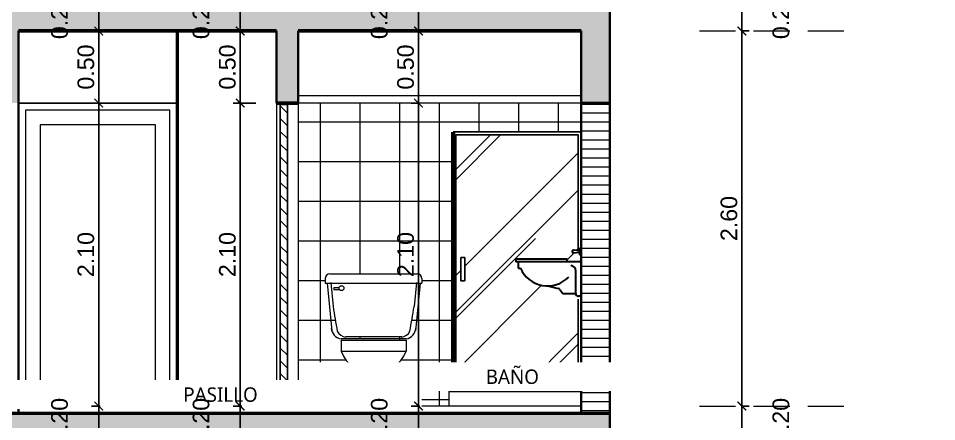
# Model space of a CAD drawing. Header units: feet. Extents: x -417 to 46, y -646 to -218.
# Drawn here: x -76.08 to -69.72, y -606.96 to -604.17 of the extents above; entities that cross this region are included whole.
import ezdxf

# ---------------------------------------------------------------- set-up
doc = ezdxf.new("R2010")
doc.units = ezdxf.units.FT
doc.header["$MEASUREMENT"] = 0
doc.linetypes.add('HIDDEN', pattern=[0.375, 0.25, -0.125])
for name, color, linetype, lineweight in [('A-WALL', 4, 'Continuous', 25), ('DIM-COTAS', 1, 'Continuous', 5), ('FURN', 2, 'Continuous', 30), ('MB', 2, 'Continuous', 20), ('muros', 4, 'Continuous', 50), ('Piso', 8, 'Continuous', 9), ('PUERTA', 8, 'Continuous', 9), ('TXT', 2, 'Continuous', 9), ('VUELOS', 8, 'HIDDEN', 0)]:
    doc.layers.add(name, color=color, linetype=linetype, lineweight=lineweight)
doc.layers.add('CRISTAL', color=7, linetype='Continuous', true_color=0x0061c2)
doc.layers.add('DIM', color=10, linetype='Continuous')
doc.layers.add('RELLENO', color=8, linetype='Continuous')
doc.styles.add('ads', font='trebuc.ttf', dxfattribs={"height": 0.14})
doc.styles.get("Standard").update_dxf_attribs({"font": 'arial.ttf', "height": 0.115})
doc.dimstyles.new('KEILY', dxfattribs={"dimtxt": 0.115, "dimasz": 0.06, "dimexe": 0.05, "dimexo": 0.2, "dimgap": 0.03, "dimtad": 1, "dimzin": 1, "dimdsep": 46, "dimtxsty": 'Standard', "dimblk": 'ARCHTICK', "dimcen": 2.5, "dimdle": 0.03, "dimclrd": 256, "dimclre": 256, "dimclrt": 7, "dimadec": 0, "dimazin": 0, "dimtfac": 1, "dimtmove": 2, "dimatfit": 3, "dimfxl": 0.2, "dimfxlon": 1, "dimtolj": 1, "dimtzin": 1, "dimarcsym": 0})

# ---------------------------------------------------------------- blocks, each defined once
blk = doc.blocks.new('A$C61FD6AA4')
at = {"layer": 'RELLENO'}
h = blk.add_hatch(dxfattribs=at)
h.set_pattern_fill('ANSI31', color=256, scale=0.5)
h.set_pattern_definition([(45, (-53.53432, 257.28586), (-0.044194174, 0.044194174), [])])
h.paths.add_polyline_path([(0, 0), (0.05, 0), (0.05, 2.08), (0, 2.08)])
at = {"color": 2}
blk.add_lwpolyline([(0, 0), (0.05, 0), (0.05, 2.08), (0, 2.08)], close=True, dxfattribs=at)
blk = doc.blocks.new('A$C55570C40')
at = {"layer": 'MB', "linetype": 'Continuous'}
for p, q in [((19.4803, 8.6811), (19.4803, 8.6495)), ((19.5119, 8.7127), (20.1186, 8.7127)), ((20.1502, 8.6811), (20.1502, 8.6495)), ((19.4803, 8.6495), (20.1502, 8.6495)), ((19.4929, 8.6495), (19.5253, 8.3188)), ((19.5181, 8.652), (19.5343, 8.4866)), ((19.5777, 8.617), (19.5395, 8.617)), ((19.5395, 8.617), (19.5395, 8.6054)), ((19.5395, 8.6054), (19.5781, 8.6056)), ((20.1124, 8.652), (20.0962, 8.4866)), ((20.1376, 8.6495), (20.1052, 8.3188)), ((20.0102, 8.2754), (19.6203, 8.2754)), ((20.0403, 8.2627), (19.5903, 8.2627)), ((19.5903, 8.2531), (20.0403, 8.2531)), ((19.5903, 8.2531), (19.5903, 8.1772)), ((20.0403, 8.2531), (20.0403, 8.1772)), ((19.5903, 8.1772), (20.0403, 8.1772)), ((19.6699, 7.7968), (19.7253, 8.0374)), ((19.9606, 7.7968), (19.9052, 8.0374)), ((19.9606, 7.7968), (19.6699, 7.7968))]:
    blk.add_line(p, q, dxfattribs=at)
blk.add_circle((19.5927, 8.6137), 0.0167, dxfattribs=at)
for centre, radius, start, end in [((19.5119, 8.6811), 0.0316, 90, 180), ((20.1186, 8.6811), 0.0316, 0, 90), ((29.5165, 10.114), 10.114, 189.25939, 190.24292), ((10.114, 10.114), 10.114, 349.75708, 350.74061), ((19.6008, 8.3406), 0.0786, 182.28768, 262.26796), ((20.0297, 8.3406), 0.0786, 277.73204, 357.71232), ((19.6289, 8.3474), 0.0726, 206.09365, 265.23631), ((20.0016, 8.3474), 0.0726, 274.76369, 333.90635), ((19.8153, 8.2594), 0.2395, 200.06682, 339.93318)]:
    blk.add_arc(centre, radius, start, end, dxfattribs=at)
blk = doc.blocks.new('A$C34696CBE')
at = {"layer": 'FURN', "linetype": 'ByBlock'}
for p, q in [((0.4445, 0.3245), (0.4, 0.3289)), ((0.4445, 0.3423), (0.4534, 0.3467)), ((0.4445, 0.2978), (0.4445, 0.3423)), ((0.4534, 0.3467), (0.4534, 0.2934)), ((0, 0.2667), (0, 0.2489)), ((0.3556, 0.2667), (0, 0.2667)), ((0.3556, 0.2489), (0.3556, 0.2667)), ((0.4, 0.3112), (0.4445, 0.3156)), ((0.4534, 0.2934), (0.4445, 0.2978)), ((0.4534, 0.2489), (0, 0.2489)), ((0.0178, 0.2489), (0.0178, 0.2045)), ((0.0178, 0.2045), (0.0325, 0.2045)), ((0.4534, 0.2489), (0.4534, 0)), ((0.4165, 0.0279), (0.4165, 0.1867)), ((0.2209, 0.0813), (0.2939, 0.0647)), ((0.3052, 0.0578), (0.3276, 0.0279)), ((0.3276, 0.0279), (0.4165, 0.0279)), ((0.452, 0.0102), (0.4342, 0.0102))]:
    blk.add_line(p, q, dxfattribs=at)
for centre, radius, start, end in [((0.4, 0.32), 0.00889, 90, 270), ((0.2209, 0.2869), 0.2057, 203.64102, 315.28389), ((0.3809, 0.1867), 0.0356, 0, 90), ((0.2909, 0.0471), 0.0178, 36.8699, 80.53768), ((0.4342, 0.0279), 0.0178, 180, 270)]:
    blk.add_arc(centre, radius, start, end, dxfattribs=at)
blk = doc.blocks.new('_ArchTick')
at = {"layer": 'DIM-COTAS', "color": 0, "const_width": 0.15}
blk.add_lwpolyline([(-0.5, -0.5), (0.5, 0.5)], dxfattribs=at)
blk = doc.blocks.new('*D2962')
at = {"layer": 'Defpoints', "color": 0, "transparency": 16777216}
for p in [(-73.3094, -606.8551), (-73.3077, -606.8551), (-73.3138, -607.0551)]:
    blk.add_point(p, dxfattribs=at)
at = {"layer": 'DIM', "lineweight": -2, "transparency": 16777216}
for p, q in [((-73.3094, -607.0851), (-73.3094, -606.8251)), ((-73.3094, -606.8551), (-73.3594, -606.8551)), ((-73.3094, -607.0551), (-73.2594, -607.0551))]:
    blk.add_line(p, q, dxfattribs=at)
at = {"layer": 'DIM', "lineweight": -2, "transparency": 16777216, "xscale": 0.06, "yscale": 0.06, "zscale": 0.06}
for p, rotation in [((-73.3094, -606.8551), 90), ((-73.3094, -607.0551), 270)]:
    blk.add_blockref('_ArchTick', p, dxfattribs=dict(at, rotation=rotation))
at = {"layer": 'DIM', "color": 7, "transparency": 16777216, "insert": (-73.5805, -606.9551), "char_height": 0.115, "attachment_point": 5, "rotation": 90}
blk.add_mtext('\\A1;0.20', dxfattribs=at)
blk = doc.blocks.new('*D2963')
at = {"layer": 'Defpoints', "color": 0, "transparency": 16777216}
for p in [(-73.3094, -604.7551), (-73.0991, -604.7551), (-73.0991, -606.8551)]:
    blk.add_point(p, dxfattribs=at)
at = {"layer": 'DIM', "lineweight": -2, "transparency": 16777216}
for p, q in [((-73.3094, -606.8851), (-73.3094, -604.7251)), ((-73.2991, -604.7551), (-73.3594, -604.7551)), ((-73.2991, -606.8551), (-73.3594, -606.8551))]:
    blk.add_line(p, q, dxfattribs=at)
at = {"layer": 'DIM', "lineweight": -2, "transparency": 16777216, "xscale": 0.06, "yscale": 0.06, "zscale": 0.06}
for p, rotation in [((-73.3094, -604.7551), 90), ((-73.3094, -606.8551), 270)]:
    blk.add_blockref('_ArchTick', p, dxfattribs=dict(at, rotation=rotation))
at = {"layer": 'DIM', "color": 7, "transparency": 16777216, "insert": (-73.3981, -605.8051), "char_height": 0.115, "attachment_point": 5, "rotation": 90}
blk.add_mtext('\\A1;2.10', dxfattribs=at)
blk = doc.blocks.new('*D2964')
at = {"layer": 'Defpoints', "color": 0, "transparency": 16777216}
for p in [(-73.3138, -604.2551), (-73.3094, -604.2551), (-73.0991, -604.7551)]:
    blk.add_point(p, dxfattribs=at)
at = {"layer": 'DIM', "lineweight": -2, "transparency": 16777216}
for p, q in [((-73.3094, -604.7851), (-73.3094, -604.2251)), ((-73.3094, -604.2551), (-73.2594, -604.2551)), ((-73.2991, -604.7551), (-73.3594, -604.7551))]:
    blk.add_line(p, q, dxfattribs=at)
at = {"layer": 'DIM', "lineweight": -2, "transparency": 16777216, "xscale": 0.06, "yscale": 0.06, "zscale": 0.06}
for p, rotation in [((-73.3094, -604.2551), 90), ((-73.3094, -604.7551), 270)]:
    blk.add_blockref('_ArchTick', p, dxfattribs=dict(at, rotation=rotation))
at = {"layer": 'DIM', "color": 7, "transparency": 16777216, "insert": (-73.3981, -604.5051), "char_height": 0.115, "attachment_point": 5, "rotation": 90}
blk.add_mtext('\\A1;0.50', dxfattribs=at)
blk = doc.blocks.new('*D2965')
at = {"layer": 'Defpoints', "color": 0, "transparency": 16777216}
for p in [(-73.3094, -604.0551), (-73.3077, -604.0551), (-73.3138, -604.2551)]:
    blk.add_point(p, dxfattribs=at)
at = {"layer": 'DIM', "lineweight": -2, "transparency": 16777216}
for p, q in [((-73.3094, -604.2851), (-73.3094, -604.0251)), ((-73.3094, -604.0551), (-73.3594, -604.0551)), ((-73.3094, -604.2551), (-73.2594, -604.2551))]:
    blk.add_line(p, q, dxfattribs=at)
at = {"layer": 'DIM', "lineweight": -2, "transparency": 16777216, "xscale": 0.06, "yscale": 0.06, "zscale": 0.06}
for p, rotation in [((-73.3094, -604.0551), 90), ((-73.3094, -604.2551), 270)]:
    blk.add_blockref('_ArchTick', p, dxfattribs=dict(at, rotation=rotation))
at = {"layer": 'DIM', "color": 7, "transparency": 16777216, "insert": (-73.5805, -604.1551), "char_height": 0.115, "attachment_point": 5, "rotation": 90}
blk.add_mtext('\\A1;0.20', dxfattribs=at)
blk = doc.blocks.new('*D2972')
at = {"layer": 'Defpoints', "color": 0, "transparency": 16777216}
for p in [(-74.5444, -606.8551), (-74.5426, -606.8551), (-74.5487, -607.0551)]:
    blk.add_point(p, dxfattribs=at)
at = {"layer": 'DIM', "lineweight": -2, "transparency": 16777216}
for p, q in [((-74.5444, -607.0851), (-74.5444, -606.8251)), ((-74.5444, -606.8551), (-74.5944, -606.8551)), ((-74.5444, -607.0551), (-74.4944, -607.0551))]:
    blk.add_line(p, q, dxfattribs=at)
at = {"layer": 'DIM', "lineweight": -2, "transparency": 16777216, "xscale": 0.06, "yscale": 0.06, "zscale": 0.06}
for p, rotation in [((-74.5444, -606.8551), 90), ((-74.5444, -607.0551), 270)]:
    blk.add_blockref('_ArchTick', p, dxfattribs=dict(at, rotation=rotation))
at = {"layer": 'DIM', "color": 7, "transparency": 16777216, "insert": (-74.8155, -606.9551), "char_height": 0.115, "attachment_point": 5, "rotation": 90}
blk.add_mtext('\\A1;0.20', dxfattribs=at)
blk = doc.blocks.new('*D2973')
at = {"layer": 'Defpoints', "color": 0, "transparency": 16777216}
for p in [(-74.5444, -604.7551), (-74.2364, -604.7551), (-74.3341, -606.8551)]:
    blk.add_point(p, dxfattribs=at)
at = {"layer": 'DIM', "lineweight": -2, "transparency": 16777216}
for p, q in [((-74.5444, -606.8851), (-74.5444, -604.7251)), ((-74.4364, -604.7551), (-74.5944, -604.7551)), ((-74.5341, -606.8551), (-74.5944, -606.8551))]:
    blk.add_line(p, q, dxfattribs=at)
at = {"layer": 'DIM', "lineweight": -2, "transparency": 16777216, "xscale": 0.06, "yscale": 0.06, "zscale": 0.06}
for p, rotation in [((-74.5444, -604.7551), 90), ((-74.5444, -606.8551), 270)]:
    blk.add_blockref('_ArchTick', p, dxfattribs=dict(at, rotation=rotation))
at = {"layer": 'DIM', "color": 7, "transparency": 16777216, "insert": (-74.6331, -605.8051), "char_height": 0.115, "attachment_point": 5, "rotation": 90}
blk.add_mtext('\\A1;2.10', dxfattribs=at)
blk = doc.blocks.new('*D2974')
at = {"layer": 'Defpoints', "color": 0, "transparency": 16777216}
for p in [(-74.5487, -604.2551), (-74.5444, -604.2551), (-74.2364, -604.7551)]:
    blk.add_point(p, dxfattribs=at)
at = {"layer": 'DIM', "lineweight": -2, "transparency": 16777216}
for p, q in [((-74.5444, -604.7851), (-74.5444, -604.2251)), ((-74.5444, -604.2551), (-74.4944, -604.2551)), ((-74.4364, -604.7551), (-74.5944, -604.7551))]:
    blk.add_line(p, q, dxfattribs=at)
at = {"layer": 'DIM', "lineweight": -2, "transparency": 16777216, "xscale": 0.06, "yscale": 0.06, "zscale": 0.06}
for p, rotation in [((-74.5444, -604.2551), 90), ((-74.5444, -604.7551), 270)]:
    blk.add_blockref('_ArchTick', p, dxfattribs=dict(at, rotation=rotation))
at = {"layer": 'DIM', "color": 7, "transparency": 16777216, "insert": (-74.6331, -604.5051), "char_height": 0.115, "attachment_point": 5, "rotation": 90}
blk.add_mtext('\\A1;0.50', dxfattribs=at)
blk = doc.blocks.new('*D2975')
at = {"layer": 'Defpoints', "color": 0, "transparency": 16777216}
for p in [(-74.5444, -604.0551), (-74.5426, -604.0551), (-74.5487, -604.2551)]:
    blk.add_point(p, dxfattribs=at)
at = {"layer": 'DIM', "lineweight": -2, "transparency": 16777216}
for p, q in [((-74.5444, -604.2851), (-74.5444, -604.0251)), ((-74.5444, -604.0551), (-74.5944, -604.0551)), ((-74.5444, -604.2551), (-74.4944, -604.2551))]:
    blk.add_line(p, q, dxfattribs=at)
at = {"layer": 'DIM', "lineweight": -2, "transparency": 16777216, "xscale": 0.06, "yscale": 0.06, "zscale": 0.06}
for p, rotation in [((-74.5444, -604.0551), 90), ((-74.5444, -604.2551), 270)]:
    blk.add_blockref('_ArchTick', p, dxfattribs=dict(at, rotation=rotation))
at = {"layer": 'DIM', "color": 7, "transparency": 16777216, "insert": (-74.8155, -604.1551), "char_height": 0.115, "attachment_point": 5, "rotation": 90}
blk.add_mtext('\\A1;0.20', dxfattribs=at)
blk = doc.blocks.new('*D2982')
at = {"layer": 'Defpoints', "color": 0, "transparency": 16777216}
for p in [(-75.5251, -606.8551), (-75.5233, -606.8551), (-75.5294, -607.0551)]:
    blk.add_point(p, dxfattribs=at)
at = {"layer": 'DIM', "lineweight": -2, "transparency": 16777216}
for p, q in [((-75.5251, -607.0851), (-75.5251, -606.8251)), ((-75.5251, -606.8551), (-75.5751, -606.8551)), ((-75.5251, -607.0551), (-75.4751, -607.0551))]:
    blk.add_line(p, q, dxfattribs=at)
at = {"layer": 'DIM', "lineweight": -2, "transparency": 16777216, "xscale": 0.06, "yscale": 0.06, "zscale": 0.06}
for p, rotation in [((-75.5251, -606.8551), 90), ((-75.5251, -607.0551), 270)]:
    blk.add_blockref('_ArchTick', p, dxfattribs=dict(at, rotation=rotation))
at = {"layer": 'DIM', "color": 7, "transparency": 16777216, "insert": (-75.7962, -606.9551), "char_height": 0.115, "attachment_point": 5, "rotation": 90}
blk.add_mtext('\\A1;0.20', dxfattribs=at)
blk = doc.blocks.new('*D2983')
at = {"layer": 'Defpoints', "color": 0, "transparency": 16777216}
for p in [(-75.5251, -604.7551), (-75.3148, -604.7551), (-75.3148, -606.8551)]:
    blk.add_point(p, dxfattribs=at)
at = {"layer": 'DIM', "lineweight": -2, "transparency": 16777216}
for p, q in [((-75.5251, -606.8851), (-75.5251, -604.7251)), ((-75.5148, -604.7551), (-75.5751, -604.7551)), ((-75.5148, -606.8551), (-75.5751, -606.8551))]:
    blk.add_line(p, q, dxfattribs=at)
at = {"layer": 'DIM', "lineweight": -2, "transparency": 16777216, "xscale": 0.06, "yscale": 0.06, "zscale": 0.06}
for p, rotation in [((-75.5251, -604.7551), 90), ((-75.5251, -606.8551), 270)]:
    blk.add_blockref('_ArchTick', p, dxfattribs=dict(at, rotation=rotation))
at = {"layer": 'DIM', "color": 7, "transparency": 16777216, "insert": (-75.6138, -605.8051), "char_height": 0.115, "attachment_point": 5, "rotation": 90}
blk.add_mtext('\\A1;2.10', dxfattribs=at)
blk = doc.blocks.new('*D2984')
at = {"layer": 'Defpoints', "color": 0, "transparency": 16777216}
for p in [(-75.5294, -604.2551), (-75.5251, -604.2551), (-75.3148, -604.7551)]:
    blk.add_point(p, dxfattribs=at)
at = {"layer": 'DIM', "lineweight": -2, "transparency": 16777216}
for p, q in [((-75.5251, -604.7851), (-75.5251, -604.2251)), ((-75.5251, -604.2551), (-75.4751, -604.2551)), ((-75.5148, -604.7551), (-75.5751, -604.7551))]:
    blk.add_line(p, q, dxfattribs=at)
at = {"layer": 'DIM', "lineweight": -2, "transparency": 16777216, "xscale": 0.06, "yscale": 0.06, "zscale": 0.06}
for p, rotation in [((-75.5251, -604.2551), 90), ((-75.5251, -604.7551), 270)]:
    blk.add_blockref('_ArchTick', p, dxfattribs=dict(at, rotation=rotation))
at = {"layer": 'DIM', "color": 7, "transparency": 16777216, "insert": (-75.6138, -604.5051), "char_height": 0.115, "attachment_point": 5, "rotation": 90}
blk.add_mtext('\\A1;0.50', dxfattribs=at)
blk = doc.blocks.new('*D2985')
at = {"layer": 'Defpoints', "color": 0, "transparency": 16777216}
for p in [(-75.5251, -604.0551), (-75.5233, -604.0551), (-75.5294, -604.2551)]:
    blk.add_point(p, dxfattribs=at)
at = {"layer": 'DIM', "lineweight": -2, "transparency": 16777216}
for p, q in [((-75.5251, -604.2851), (-75.5251, -604.0251)), ((-75.5251, -604.0551), (-75.5751, -604.0551)), ((-75.5251, -604.2551), (-75.4751, -604.2551))]:
    blk.add_line(p, q, dxfattribs=at)
at = {"layer": 'DIM', "lineweight": -2, "transparency": 16777216, "xscale": 0.06, "yscale": 0.06, "zscale": 0.06}
for p, rotation in [((-75.5251, -604.0551), 90), ((-75.5251, -604.2551), 270)]:
    blk.add_blockref('_ArchTick', p, dxfattribs=dict(at, rotation=rotation))
at = {"layer": 'DIM', "color": 7, "transparency": 16777216, "insert": (-75.7962, -604.1551), "char_height": 0.115, "attachment_point": 5, "rotation": 90}
blk.add_mtext('\\A1;0.20', dxfattribs=at)
blk = doc.blocks.new('*D3113')
at = {"layer": 'Defpoints', "color": 0, "transparency": 16777216}
for p in [(-71.1792, -606.8551), (-71.0684, -606.8551), (-71.0684, -607.0551)]:
    blk.add_point(p, dxfattribs=at)
at = {"layer": 'DIM', "lineweight": -2, "transparency": 16777216}
for p, q in [((-71.0684, -607.0851), (-71.0684, -606.8251)), ((-71.0684, -606.8551), (-71.0184, -606.8551)), ((-71.0684, -607.0551), (-71.0184, -607.0551))]:
    blk.add_line(p, q, dxfattribs=at)
at = {"layer": 'DIM', "lineweight": -2, "transparency": 16777216, "xscale": 0.06, "yscale": 0.06, "zscale": 0.06}
for p, rotation in [((-71.0684, -606.8551), 90), ((-71.0684, -607.0551), 270)]:
    blk.add_blockref('_ArchTick', p, dxfattribs=dict(at, rotation=rotation))
at = {"layer": 'DIM', "color": 7, "transparency": 16777216, "insert": (-70.7973, -606.9551), "char_height": 0.115, "attachment_point": 5, "rotation": 90}
blk.add_mtext('\\A1;0.20', dxfattribs=at)
blk = doc.blocks.new('*D3114')
at = {"layer": 'Defpoints', "color": 0, "transparency": 16777216}
for p in [(-71.0684, -604.2551), (-71.0684, -604.2551), (-71.1792, -606.8551)]:
    blk.add_point(p, dxfattribs=at)
at = {"layer": 'DIM', "lineweight": -2, "transparency": 16777216}
for p, q in [((-71.0684, -606.8851), (-71.0684, -604.2251)), ((-71.0684, -604.2551), (-71.0184, -604.2551)), ((-71.0684, -606.8551), (-71.0184, -606.8551))]:
    blk.add_line(p, q, dxfattribs=at)
at = {"layer": 'DIM', "lineweight": -2, "transparency": 16777216, "xscale": 0.06, "yscale": 0.06, "zscale": 0.06}
for p, rotation in [((-71.0684, -604.2551), 90), ((-71.0684, -606.8551), 270)]:
    blk.add_blockref('_ArchTick', p, dxfattribs=dict(at, rotation=rotation))
at = {"layer": 'DIM', "color": 7, "transparency": 16777216, "insert": (-71.1571, -605.5551), "char_height": 0.115, "attachment_point": 5, "rotation": 90}
blk.add_mtext('\\A1;2.60', dxfattribs=at)
blk = doc.blocks.new('*D3115')
at = {"layer": 'Defpoints', "color": 0, "transparency": 16777216}
for p in [(-71.1585, -604.0551), (-71.0684, -604.0551), (-71.0684, -604.2551)]:
    blk.add_point(p, dxfattribs=at)
at = {"layer": 'DIM', "lineweight": -2, "transparency": 16777216}
for p, q in [((-71.0684, -604.2851), (-71.0684, -604.0251)), ((-71.0684, -604.0551), (-71.0184, -604.0551)), ((-71.0684, -604.2551), (-71.0184, -604.2551))]:
    blk.add_line(p, q, dxfattribs=at)
at = {"layer": 'DIM', "lineweight": -2, "transparency": 16777216, "xscale": 0.06, "yscale": 0.06, "zscale": 0.06}
for p, rotation in [((-71.0684, -604.0551), 90), ((-71.0684, -604.2551), 270)]:
    blk.add_blockref('_ArchTick', p, dxfattribs=dict(at, rotation=rotation))
at = {"layer": 'DIM', "color": 7, "transparency": 16777216, "insert": (-70.7973, -604.1551), "char_height": 0.115, "attachment_point": 5, "rotation": 90}
blk.add_mtext('\\A1;0.20', dxfattribs=at)
blk = doc.blocks.new('*D2904')
at = {"layer": 'Defpoints', "color": 0, "transparency": 16777216}
for p in [(-71.0184, -597.8551), (-66.969, -597.8551), (-67.2243, -609.8551)]:
    blk.add_point(p, dxfattribs=at)
at = {"layer": 'DIM', "lineweight": -2, "transparency": 16777216}
for p, q in [((-67.169, -597.8551), (-66.919, -597.8551)), ((-66.969, -609.8851), (-66.969, -597.8251)), ((-67.0243, -609.8551), (-66.919, -609.8551))]:
    blk.add_line(p, q, dxfattribs=at)
at = {"layer": 'DIM', "lineweight": -2, "transparency": 16777216, "xscale": 0.06, "yscale": 0.06, "zscale": 0.06}
for p, rotation in [((-66.969, -597.8551), 90), ((-66.969, -609.8551), 270)]:
    blk.add_blockref('_ArchTick', p, dxfattribs=dict(at, rotation=rotation))
at = {"layer": 'DIM', "color": 7, "transparency": 16777216, "insert": (-67.0577, -603.8551), "char_height": 0.115, "attachment_point": 5, "rotation": 90}
blk.add_mtext('\\A1;12.00', dxfattribs=at)

msp = doc.modelspace()

# ---------------------------------------------------------------- hatches: boundary and pattern name
h = msp.add_hatch()
h.set_pattern_fill('AR-RROOF', color=8, scale=0.7, angle=45)
h.set_pattern_definition([(45, (23.91135, -591.41036), (0.5939697, 1.583919), [10.5, -1.4, 3.5, -0.7]), (45, (24.3222, -590.50455), (-1.153291, 0.163342), [2.1, -0.231, 4.2, -0.525]), (45, (23.7381, -590.74214), (2.2422356, 2.9055018), [5.6, -0.98, 2.8, -0.7])])
h.paths.add_polyline_path([(-73.0491, -604.9751), (-72.2019, -604.9751), (-72.2019, -605.7784), (-72.2335, -605.7753, 1.104988), (-72.2353, -605.7929), (-72.2019, -605.7895), (-72.2019, -605.8551), (-72.2797, -605.8551), (-72.2797, -605.8373), (-72.6353, -605.8373), (-72.6353, -605.8551), (-72.6175, -605.8551), (-72.6175, -605.8995), (-72.6028, -605.8995, 0.297918), (-72.4144, -606.0227), (-72.3394, -606.0398, -0.162643), (-72.3301, -606.0462), (-72.3077, -606.0761), (-72.2188, -606.0761, 0.400262), (-72.2019, -606.0938), (-72.2019, -606.7351), (-73.0491, -606.7351)])
h.paths.add_polyline_path([(-72.9882, -605.8244), (-73.0161, -605.8244), (-73.0161, -605.9863), (-72.9882, -605.9863)], flags=16)
at = {"layer": 'Piso'}
h = msp.add_hatch(dxfattribs=at)
h.set_pattern_fill('AR-CONC', color=256, scale=0.02)
h.set_pattern_definition([(50, (23.91135, -591.41036), (0.14345204, -0.01255043), [0.015, -0.165]), (355, (23.91135, -591.41036), (-0.02775027, 0.15043843), [0.012, -0.132]), (100.45144, (23.9233, -591.4114), (0.11570177, 0.137888), [0.01274804, -0.14022842]), (46.1842, (23.91135, -591.37036), (0.21344827, -0.03310386), [0.0225, -0.2475]), (96.63564, (23.92913, -591.37312), (0.1869324, 0.19482372), [0.01912207, -0.21034275]), (351.18416, (23.91135, -591.37036), (0.1869324, 0.1948237), [0.018, -0.198]), (21, (23.93135, -591.38036), (0.11938141, -0.08052378), [0.015, -0.165]), (326, (23.93135, -591.38036), (0.04866307, 0.14503), [0.012, -0.132]), (71.45144, (23.9413, -591.38707), (0.16804448, 0.06450623), [0.01274804, -0.14022842]), (37.5, (23.911347, -591.410356), (0.00243197, 0.06657877), [0, -0.1304, 0, -0.134, 0, -0.1325]), (7.5, (23.91135, -591.41036), (0.052613907, 0.078882342), [0, -0.0764, 0, -0.1274, 0, -0.0505]), (327.5, (23.866747, -591.410356), (0.106764487, -0.004510974), [0, -0.05, 0, -0.156, 0, -0.207]), (317.5, (23.84675, -591.41036), (0.116637234, 0.020021), [0, -0.065, 0, -0.1036, 0, -0.147])])
h.paths.add_polyline_path([(-93.7819, -604.7551), (-93.7819, -604.1051), (-71.9819, -604.1051), (-71.9819, -604.7551), (-72.1819, -604.7551), (-72.1819, -604.2551), (-74.1419, -604.2551), (-74.1419, -604.7551), (-74.2919, -604.7551), (-74.2919, -604.2551), (-76.0819, -604.2551), (-76.0819, -604.7551), (-76.2819, -604.7551), (-76.2819, -604.2551), (-77.8819, -604.2551), (-77.8819, -604.7551), (-78.0819, -604.7551), (-78.0819, -604.2551), (-82.7819, -604.2551), (-82.7819, -604.7551), (-82.9819, -604.7551), (-82.9819, -604.2551), (-87.6819, -604.2551), (-87.6819, -604.7551), (-87.8819, -604.7551), (-87.8819, -604.2551), (-89.4819, -604.2551), (-89.4819, -604.7551), (-89.6819, -604.7551), (-89.6819, -604.2551), (-91.4719, -604.2551), (-91.4719, -604.7551), (-91.6219, -604.7551), (-91.6219, -604.2551), (-93.5819, -604.2551), (-93.5819, -604.7551)])
h = msp.add_hatch(dxfattribs=at)
h.set_pattern_fill('NET', color=256, scale=2.2)
h.set_pattern_definition([(0, (23.91135, -591.41036), (0, 0.275), []), (90, (23.91135, -591.41036), (-0.275, 2e-17), [])])
h.paths.add_polyline_path([(-74.1419, -604.7551), (-72.1819, -604.7551), (-72.1819, -604.9551), (-73.0691, -604.9551), (-73.0691, -606.7551), (-73.0991, -606.7551), (-73.0991, -606.8551), (-73.475, -606.8551), (-73.5304, -606.6144, 0.21195), (-73.3953, -606.4746), (-73.3953, -606.3988), (-73.8348, -606.3899, -0.33416), (-73.9102, -606.3331), (-73.913, -606.3046, 0.439443), (-73.8348, -606.3899), (-73.8453, -606.3988), (-73.8453, -606.4746, 0.21195), (-73.7103, -606.6144), (-73.7657, -606.8551), (-74.1419, -606.8551)])
h.paths.add_polyline_path([(-73.9237, -605.9391, 0.414214), (-73.9553, -605.9707), (-73.9553, -606.0024), (-73.9173, -606.0024), (-73.9013, -606.1652, 0.004291), (-73.8719, -606.3364, 0.254508), (-73.8153, -606.3765), (-73.4254, -606.3765, 0.254508), (-73.3688, -606.3364, 0.004291), (-73.3394, -606.1652), (-73.3234, -606.0024), (-73.2854, -606.0024), (-73.2854, -605.9707, 0.414214), (-73.317, -605.9391)], flags=16)
h.paths.add_polyline_path([(-73.8592, -606.0348), (-73.8961, -606.0348), (-73.8961, -606.0465), (-73.8575, -606.0463, 0.773685), (-73.8263, -606.0382, 0.904069)], flags=0)
h = msp.add_hatch(dxfattribs=at)
h.set_pattern_fill('ANSI31', color=256, scale=0.5, angle=135)
h.set_pattern_definition([(180, (23.911347, -597.010356), (-7e-18, -0.0625), [])])
h.paths.add_polyline_path([(-72.1819, -604.7551), (-71.9819, -604.7551), (-71.9819, -606.9051), (-72.1819, -606.9051)])
h = msp.add_hatch(dxfattribs=at)
h.set_pattern_fill('AR-CONC', color=256, scale=0.02)
h.set_pattern_definition([(50, (23.91135, -594.21036), (0.14345204, -0.01255043), [0.015, -0.165]), (355, (23.91135, -594.21036), (-0.02775027, 0.15043843), [0.012, -0.132]), (100.45144, (23.9233, -594.2114), (0.11570177, 0.137888), [0.01274804, -0.14022842]), (46.1842, (23.91135, -594.17036), (0.21344827, -0.03310386), [0.0225, -0.2475]), (96.63564, (23.92913, -594.17312), (0.1869324, 0.19482372), [0.01912207, -0.21034275]), (351.18416, (23.91135, -594.17036), (0.1869324, 0.1948237), [0.018, -0.198]), (21, (23.93135, -594.18036), (0.11938141, -0.08052378), [0.015, -0.165]), (326, (23.93135, -594.18036), (0.04866307, 0.14503), [0.012, -0.132]), (71.45144, (23.9413, -594.18707), (0.16804448, 0.06450623), [0.01274804, -0.14022842]), (37.5, (23.911347, -594.210356), (0.00243197, 0.06657877), [0, -0.1304, 0, -0.134, 0, -0.1325]), (7.5, (23.91135, -594.21036), (0.052613907, 0.078882342), [0, -0.0764, 0, -0.1274, 0, -0.0505]), (327.5, (23.866747, -594.210356), (0.106764487, -0.004510974), [0, -0.05, 0, -0.156, 0, -0.207]), (317.5, (23.84675, -594.21036), (0.116637234, 0.020021), [0, -0.065, 0, -0.1036, 0, -0.147])])
h.paths.add_polyline_path([(-93.7819, -607.5551), (-93.7819, -606.9051), (-71.9819, -606.9051), (-71.9819, -607.5551), (-72.1819, -607.5551), (-72.1819, -607.0551), (-74.1419, -607.0551), (-74.1419, -607.5551), (-74.2919, -607.5551), (-74.2919, -607.0551), (-76.0819, -607.0551), (-76.0819, -607.5551), (-76.2819, -607.5551), (-76.2819, -607.0551), (-77.8819, -607.0551), (-77.8819, -607.5551), (-78.0819, -607.5551), (-78.0819, -607.0551), (-82.7819, -607.0551), (-82.7819, -607.5551), (-82.9819, -607.5551), (-82.9819, -607.0551), (-87.6819, -607.0551), (-87.6819, -607.5551), (-87.8819, -607.5551), (-87.8819, -607.0551), (-89.4819, -607.0551), (-89.4819, -607.5551), (-89.6819, -607.5551), (-89.6819, -607.0551), (-91.4719, -607.0551), (-91.4719, -607.5551), (-91.6219, -607.5551), (-91.6219, -607.0551), (-93.5819, -607.0551), (-93.5819, -607.5551)])

# ---------------------------------------------------------------- linework, layer by layer
for p, q in [((-74.2919, -604.2551), (-76.0819, -604.2551)), ((-72.1819, -604.2551), (-74.1419, -604.2551)), ((-74.9819, -604.7551), (-76.0819, -604.7551))]:
    msp.add_line(p, q)
at = {"color": 8}
msp.add_line((-73.0691, -604.9551), (-72.1819, -604.9551), dxfattribs=at)
msp.add_lwpolyline([(-72.2019, -605.7727), (-72.2019, -604.9751), (-73.0491, -604.9751), (-73.0491, -606.7351), (-72.2019, -606.7351), (-72.2019, -606.1153)], dxfattribs=at)
msp.add_lwpolyline([(-73.0161, -605.8244), (-72.9882, -605.8244), (-72.9882, -605.9863), (-73.0161, -605.9863)], close=True)
at = {"layer": 'A-WALL', "lineweight": 35, "extrusion": (-2.36659e-12, -8.94772e-16, -1)}
for p, q in [((-71.9819, -600.2551), (-71.9819, -608.3536)), ((-76.0819, -606.9051), (-76.0819, -604.2551)), ((-74.2919, -604.2551), (-74.2919, -604.7551)), ((-74.1419, -604.7551), (-74.1419, -604.2551)), ((-72.1819, -604.2551), (-72.1819, -606.9051)), ((-71.9819, -604.2551), (-71.9819, -610.7413))]:
    msp.add_line(p, q, dxfattribs=at)
at = {"layer": 'CRISTAL', "const_width": 0.03}
msp.add_lwpolyline([(-73.0691, -606.7551), (-73.0691, -604.9551)], dxfattribs=at)
at = {"layer": 'MB'}
for p, q in [((-74.9819, -604.7551), (-76.0819, -604.7551)), ((-74.9819, -604.7551), (-74.9819, -606.8551)), ((-74.2919, -604.7551), (-74.2919, -606.8551)), ((-73.0991, -606.7551), (-72.1819, -606.7551)), ((-73.0991, -606.7551), (-73.0991, -606.8551)), ((-72.1819, -606.8551), (-76.0819, -606.8551)), ((-74.2919, -606.9051), (-76.0819, -606.9051)), ((-72.1819, -606.9051), (-74.1419, -606.9051))]:
    msp.add_line(p, q, dxfattribs=at)
at = {"layer": 'muros'}
for p, q in [((-74.2919, -604.2551), (-76.0819, -604.2551)), ((-74.2919, -604.2551), (-76.0819, -604.2551)), ((-76.0819, -604.2551), (-74.2919, -604.2551)), ((-74.9819, -604.2551), (-74.9819, -606.8551)), ((-72.1819, -604.2551), (-74.1419, -604.2551)), ((-72.1819, -604.2551), (-74.1419, -604.2551)), ((-74.1419, -604.2551), (-72.1819, -604.2551)), ((-74.2919, -604.7551), (-74.1419, -604.7551)), ((-74.1419, -604.7551), (-74.2919, -604.7551)), ((-72.1819, -604.7551), (-71.9819, -604.7551)), ((-93.7819, -606.9051), (-71.9819, -606.9051))]:
    msp.add_line(p, q, dxfattribs=at)
at = {"layer": 'Piso'}
for p, q in [((-72.1819, -604.7051), (-74.1419, -604.7051)), ((-74.1419, -604.7551), (-74.1419, -606.8551)), ((-72.1819, -604.7551), (-74.1419, -604.7551))]:
    msp.add_line(p, q, dxfattribs=at)
at = {"layer": 'PUERTA'}
msp.add_lwpolyline([(-74.9819, -604.7551), (-76.0819, -604.7551), (-76.0819, -606.8551), (-74.9819, -606.8551)], close=True, dxfattribs=at)
at = {"layer": 'PUERTA', "color": 7}
for points in [[(-75.0319, -604.8051), (-76.0319, -604.8051), (-76.0319, -606.8051), (-75.0319, -606.8051)], [(-75.1319, -604.9051), (-75.9319, -604.9051), (-75.9319, -606.7051), (-75.1319, -606.7051)]]:
    msp.add_lwpolyline(points, close=True, dxfattribs=at)
at = {"layer": 'VUELOS'}
for p, q in [((-71.3616, -604.2551), (-70.2951, -604.2551)), ((-71.3616, -606.8551), (-70.2951, -606.8551))]:
    msp.add_line(p, q, dxfattribs=at)

# ---------------------------------------------------------------- block references
at = {"xscale": -1}
msp.add_blockref('A$C61FD6AA4', (-74.2169, -606.8451), dxfattribs=at)
for name, p in [('A$C34696CBE', (-72.6353, -606.104)), ('A$C55570C40', (-93.4356, -614.6519))]:
    msp.add_blockref(name, p)

# ---------------------------------------------------------------- dimensions: what is measured, and where the dimension line sits
at = {"layer": 'DIM'}
for base, p1, p2, picture, middle in [((-66.969, -597.8551), (-67.2243, -609.8551), (-71.0184, -597.8551), '*D2904', (-67.0577, -603.8551)), ((-75.5251, -604.0551), (-75.5294, -604.2551), (-75.5233, -604.0551), '*D2985', (-75.7962, -604.1551)), ((-74.5444, -604.0551), (-74.5487, -604.2551), (-74.5426, -604.0551), '*D2975', (-74.8155, -604.1551)), ((-73.3094, -604.0551), (-73.3138, -604.2551), (-73.3077, -604.0551), '*D2965', (-73.5805, -604.1551)), ((-71.0684, -604.0551), (-71.0684, -604.2551), (-71.1585, -604.0551), '*D3115', (-70.7973, -604.1551)), ((-75.5251, -604.2551), (-75.3148, -604.7551), (-75.5294, -604.2551), '*D2984', (-75.6138, -604.5051)), ((-74.5444, -604.2551), (-74.2364, -604.7551), (-74.5487, -604.2551), '*D2974', (-74.6331, -604.5051)), ((-73.3094, -604.2551), (-73.0991, -604.7551), (-73.3138, -604.2551), '*D2964', (-73.3981, -604.5051)), ((-71.0684, -604.2551), (-71.1792, -606.8551), (-71.0684, -604.2551), '*D3114', (-71.1571, -605.5551)), ((-71.0684, -606.8551), (-71.0684, -607.0551), (-71.1792, -606.8551), '*D3113', (-70.7973, -606.9551))]:
    dim = msp.add_linear_dim(base=base, p1=p1, p2=p2, angle=90, dimstyle='KEILY', dxfattribs=at)
    dim.commit()
    dim.dimension.update_dxf_attribs({"geometry": picture, "text_midpoint": middle})

# ---------------------------------------------------------------- next in the draw order: texts
at = {"layer": 'TXT', "insert": (-72.6587, -606.6021), "char_height": 0.1, "width": 2.688, "attachment_point": 2, "style": 'ads', "bg_fill": 2}
msp.add_mtext('BAÑO', dxfattribs=at)

# ---------------------------------------------------------------- next in the draw order: texts
at = {"layer": 'TXT', "insert": (-74.6812, -606.7259), "char_height": 0.1, "width": 2.688, "attachment_point": 2, "style": 'ads', "bg_fill": 2}
msp.add_mtext('PASILLO', dxfattribs=at)

# ---------------------------------------------------------------- next in the draw order: texts
at = {"layer": 'TXT', "insert": (-77.0232, -606.7259), "char_height": 0.1, "width": 2.688, "attachment_point": 2, "style": 'ads', "bg_fill": 2}
msp.add_mtext('PASILLO', dxfattribs=at)

# ---------------------------------------------------------------- next in the draw order: dimensions: what is measured, and where the dimension line sits
at = {"layer": 'DIM'}
for base, p1, p2, picture, middle in [((-74.5444, -604.7551), (-74.3341, -606.8551), (-74.2364, -604.7551), '*D2973', (-74.6331, -605.8051)), ((-73.3094, -604.7551), (-73.0991, -606.8551), (-73.0991, -604.7551), '*D2963', (-73.3981, -605.8051)), ((-74.5444, -606.8551), (-74.5487, -607.0551), (-74.5426, -606.8551), '*D2972', (-74.8155, -606.9551)), ((-73.3094, -606.8551), (-73.3138, -607.0551), (-73.3077, -606.8551), '*D2962', (-73.5805, -606.9551))]:
    dim = msp.add_linear_dim(base=base, p1=p1, p2=p2, angle=90, dimstyle='KEILY', dxfattribs=at)
    dim.commit()
    dim.dimension.update_dxf_attribs({"geometry": picture, "text_midpoint": middle})

# ---------------------------------------------------------------- next in the draw order: dimensions: what is measured, and where the dimension line sits
for base, p1, p2, picture, middle in [((-75.5251, -604.7551), (-75.3148, -606.8551), (-75.3148, -604.7551), '*D2983', (-75.6138, -605.8051)), ((-75.5251, -606.8551), (-75.5294, -607.0551), (-75.5233, -606.8551), '*D2982', (-75.7962, -606.9551))]:
    dim = msp.add_linear_dim(base=base, p1=p1, p2=p2, angle=90, dimstyle='KEILY', dxfattribs=at)
    dim.commit()
    dim.dimension.update_dxf_attribs({"geometry": picture, "text_midpoint": middle})

doc.saveas('drawing.dxf')
